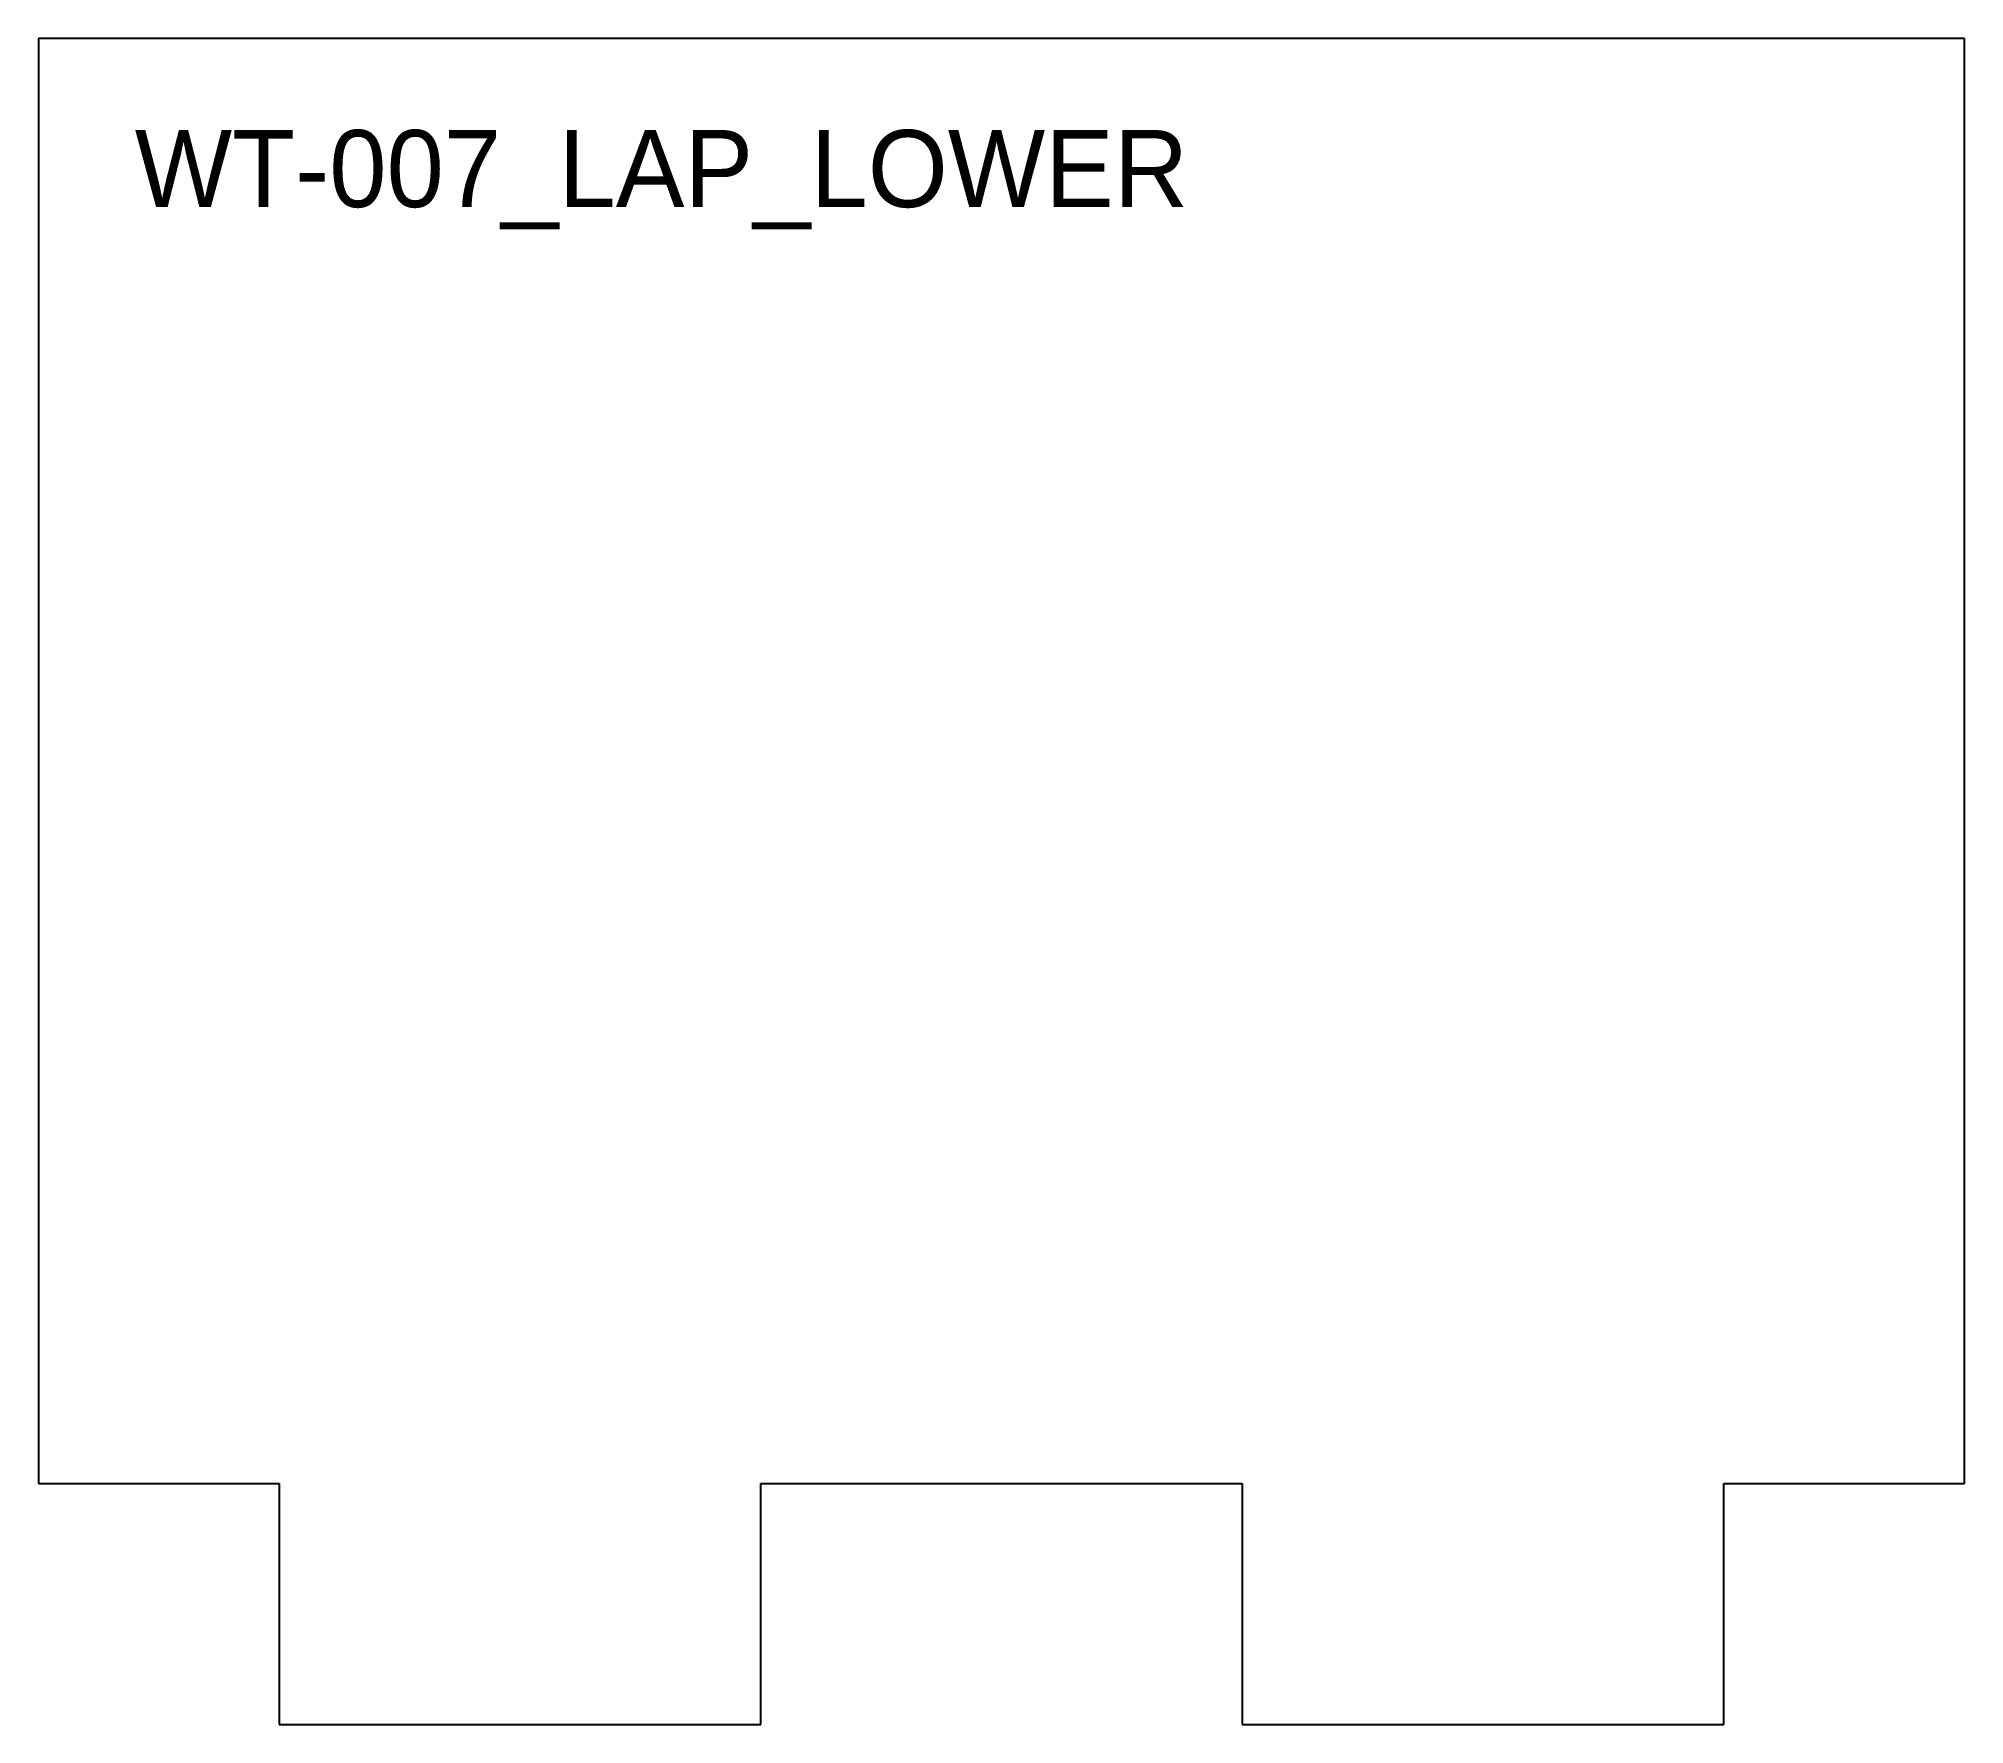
# Model space of a CAD drawing. Extents: x 0 to 4, y -0.5 to 3.
import ezdxf

# ---------------------------------------------------------------- set-up
doc = ezdxf.new("R2010")
doc.units = 0

msp = doc.modelspace()

# ---------------------------------------------------------------- linework, layer by layer
at = {"layer": 'CUT'}
for p, q in [((4, 3), (0, 3)), ((0, 3), (0, 0)), ((4, 0), (4, 3)), ((0, 0), (0.5, 0)), ((0.5, 0), (0.5, -0.5)), ((1.5, -0.5), (1.5, 0)), ((1.5, 0), (2.5, 0)), ((2.5, 0), (2.5, -0.5)), ((3.5, -0.5), (3.5, 0)), ((3.5, 0), (4, 0)), ((0.5, -0.5), (1.5, -0.5)), ((2.5, -0.5), (3.5, -0.5))]:
    msp.add_line(p, q, dxfattribs=at)

# ---------------------------------------------------------------- texts
at = {"layer": 'ETCH'}
msp.add_text('WT-007_LAP_LOWER', height=0.16, dxfattribs=at).set_placement((0.2, 2.65))

doc.saveas('drawing.dxf')
